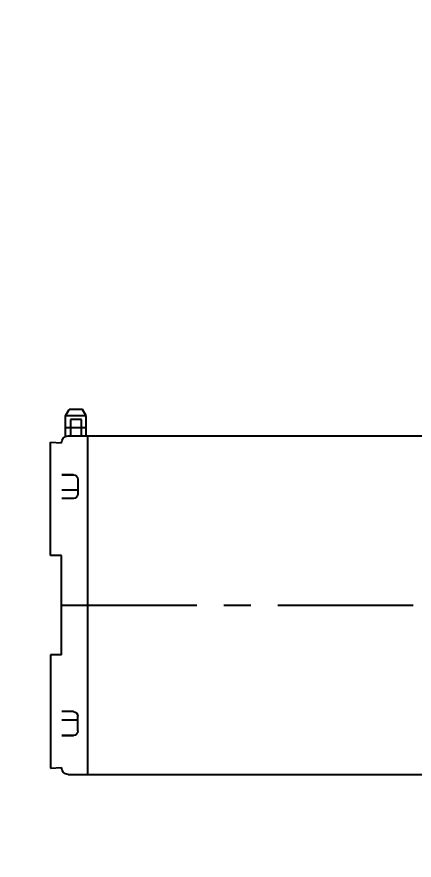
# Model space of a CAD drawing. Header units: millimetres. Extents: x 8981 to 59433, y 5244 to 14154.
# Drawn here: x 10340.5 to 10526.9, y 7629.8 to 8025.9 of the extents above; entities that cross this region are included whole.
import ezdxf

# ---------------------------------------------------------------- set-up
doc = ezdxf.new("R2010")
doc.units = ezdxf.units.MM
doc.linetypes.add('CENTERX2', pattern=[101.6, 63.5, -12.7, 12.7, -12.7])
doc.linetypes.add('DASHED', pattern=[19.05, 12.7, -6.35])
for name, color, linetype in [('2虚线层', 6, 'DASHED'), ('3中心线层', 1, 'CENTERX2'), ('4标注层', 3, 'Continuous'), ('6细线层', 4, 'Continuous')]:
    doc.layers.add(name, color=color, linetype=linetype)
doc.styles.get("Standard").update_dxf_attribs({"font": 'gbenor.shx', "bigfont": 'gbcbig.shx'})
doc.dimstyles.new('1-20英寸竖', dxfattribs={"dimscale": 20, "dimtxt": 3.5, "dimasz": 2.5, "dimexe": 1.5, "dimexo": 1, "dimgap": 0.5, "dimtad": 1, "dimdec": 0, "dimrnd": 1e-09, "dimzin": 12, "dimdsep": 46, "dimtxsty": 'Standard', "dimsah": 1, "dimcen": 0.09, "dimclrt": 1, "dimadec": 0, "dimazin": 3, "dimtfac": 1, "dimtdec": 0, "dimtofl": 0, "dimtmove": 0, "dimatfit": 3, "dimfxl": 0, "dimfrac": 2, "dimtolj": 1, "dimtzin": 12, "dimarcsym": 0})

# ---------------------------------------------------------------- blocks, each defined once
blk = doc.blocks.new('G$CE91B29D6')
at = {"layer": '3中心线层'}
blk.add_line((383.04, 0), (-78.59, 0), dxfattribs=at)
at = {"layer": '6细线层'}
for p, q in [((371.41, 88.89), (373.18, 91.84)), ((373.18, 91.84), (379.45, 91.84)), ((381.16, 88.89), (379.45, 91.84)), ((371.41, 79.51), (371.41, 88.89)), ((371.41, 88.89), (381.16, 88.89)), ((373.66, 79.51), (373.66, 87.17)), ((373.66, 87.17), (378.85, 87.17)), ((378.85, 87.17), (378.85, 79.51)), ((381.16, 79.51), (381.16, 88.89)), ((371.41, 83.31), (381.16, 83.31)), ((379.84, 79.51), (169.61, 79.51)), ((370.64, -79.51), (370.64, 79.51)), ((388.14, 76.56), (383.04, 76.31)), ((388.14, 23.3), (388.14, 76.56)), ((377.45, 61.22), (382.83, 61.22)), ((382.83, 61.22), (377.45, 61.22)), ((377.45, 61.22), (382.83, 61.22)), ((375.31, 59.08), (375.31, 52.15)), ((375.31, 53.94), (382.83, 53.94)), ((377.45, 50.02), (382.83, 50.02)), ((383.04, 23.3), (388.14, 23.3)), ((383.04, -23.3), (383.04, 23.3)), ((383.04, -23.3), (388.14, -23.3)), ((388.14, -23.3), (388.14, -76.56)), ((377.45, -50.02), (382.83, -50.02)), ((375.31, -59.08), (375.31, -52.15)), ((375.31, -53.94), (382.83, -53.94)), ((377.45, -61.22), (382.83, -61.22)), ((382.83, -61.22), (377.45, -61.22)), ((377.45, -61.22), (382.83, -61.22)), ((388.14, -76.56), (383.04, -76.31)), ((379.84, -79.51), (169.61, -79.51))]:
    blk.add_line(p, q, dxfattribs=at)
for centre, radius, start, end in [((379.84, 76.31), 3.2, 0, 90), ((377.45, 59.08), 2.13, 90, 180), ((377.45, 52.15), 2.13, 180, 270), ((377.45, -52.15), 2.13, 90, 180), ((377.45, -59.08), 2.13, 180, 270), ((379.84, -76.31), 3.2, 270, 0)]:
    blk.add_arc(centre, radius, start, end, dxfattribs=at)
blk = doc.blocks.new('*D41')
at = {"layer": '4标注层', "color": 0, "lineweight": -2, "ltscale": 2, "transparency": 16777216}
for p, q in [((9988.07, 8131.06), (9988.07, 7098)), ((12994.57, 8131.06), (12994.57, 7098)), ((12944.57, 7128), (10038.07, 7128))]:
    blk.add_line(p, q, dxfattribs=at)
at = {"layer": '4标注层', "color": 0, "transparency": 16777216}
for points in [[(10038.07, 7136.33), (10038.07, 7119.66), (9988.07, 7128)], [(12944.57, 7119.66), (12944.57, 7136.33), (12994.57, 7128)]]:
    blk.add_solid(points, dxfattribs=at)
at = {"layer": 'Defpoints', "color": 0, "transparency": 16777216}
for p in [(9988.07, 8151.06), (12994.57, 8151.06), (9988.07, 7128)]:
    blk.add_point(p, dxfattribs=at)
at = {"layer": '4标注层', "color": 1, "ltscale": 3, "transparency": 16777216, "insert": (11419.34, 7128), "char_height": 70, "attachment_point": 5}
blk.add_mtext('\\A1;3007\\P[118.4"]', dxfattribs=at)

msp = doc.modelspace()

# ---------------------------------------------------------------- block references
at = {"layer": '2虚线层', "ltscale": 2, "xscale": -1}
msp.add_blockref('G$CE91B29D6', (10744.454, 7749.565), dxfattribs=at)

# ---------------------------------------------------------------- dimensions: what is measured, and where the dimension line sits
at = {"layer": '4标注层', "ltscale": 2}
dim = msp.add_linear_dim(base=(9988.067265364, 7127.995931957), p1=(12994.567265364, 8151.064796893), p2=(9988.067265364, 8151.064796893), dimstyle='1-20英寸竖', override={"dimpost": '\\X'}, dxfattribs=at)
dim.commit()
dim.dimension.update_dxf_attribs({"geometry": '*D41', "text_midpoint": (11419.338972373, 7127.995931957), "dimtype": 160})

doc.saveas('drawing.dxf')
